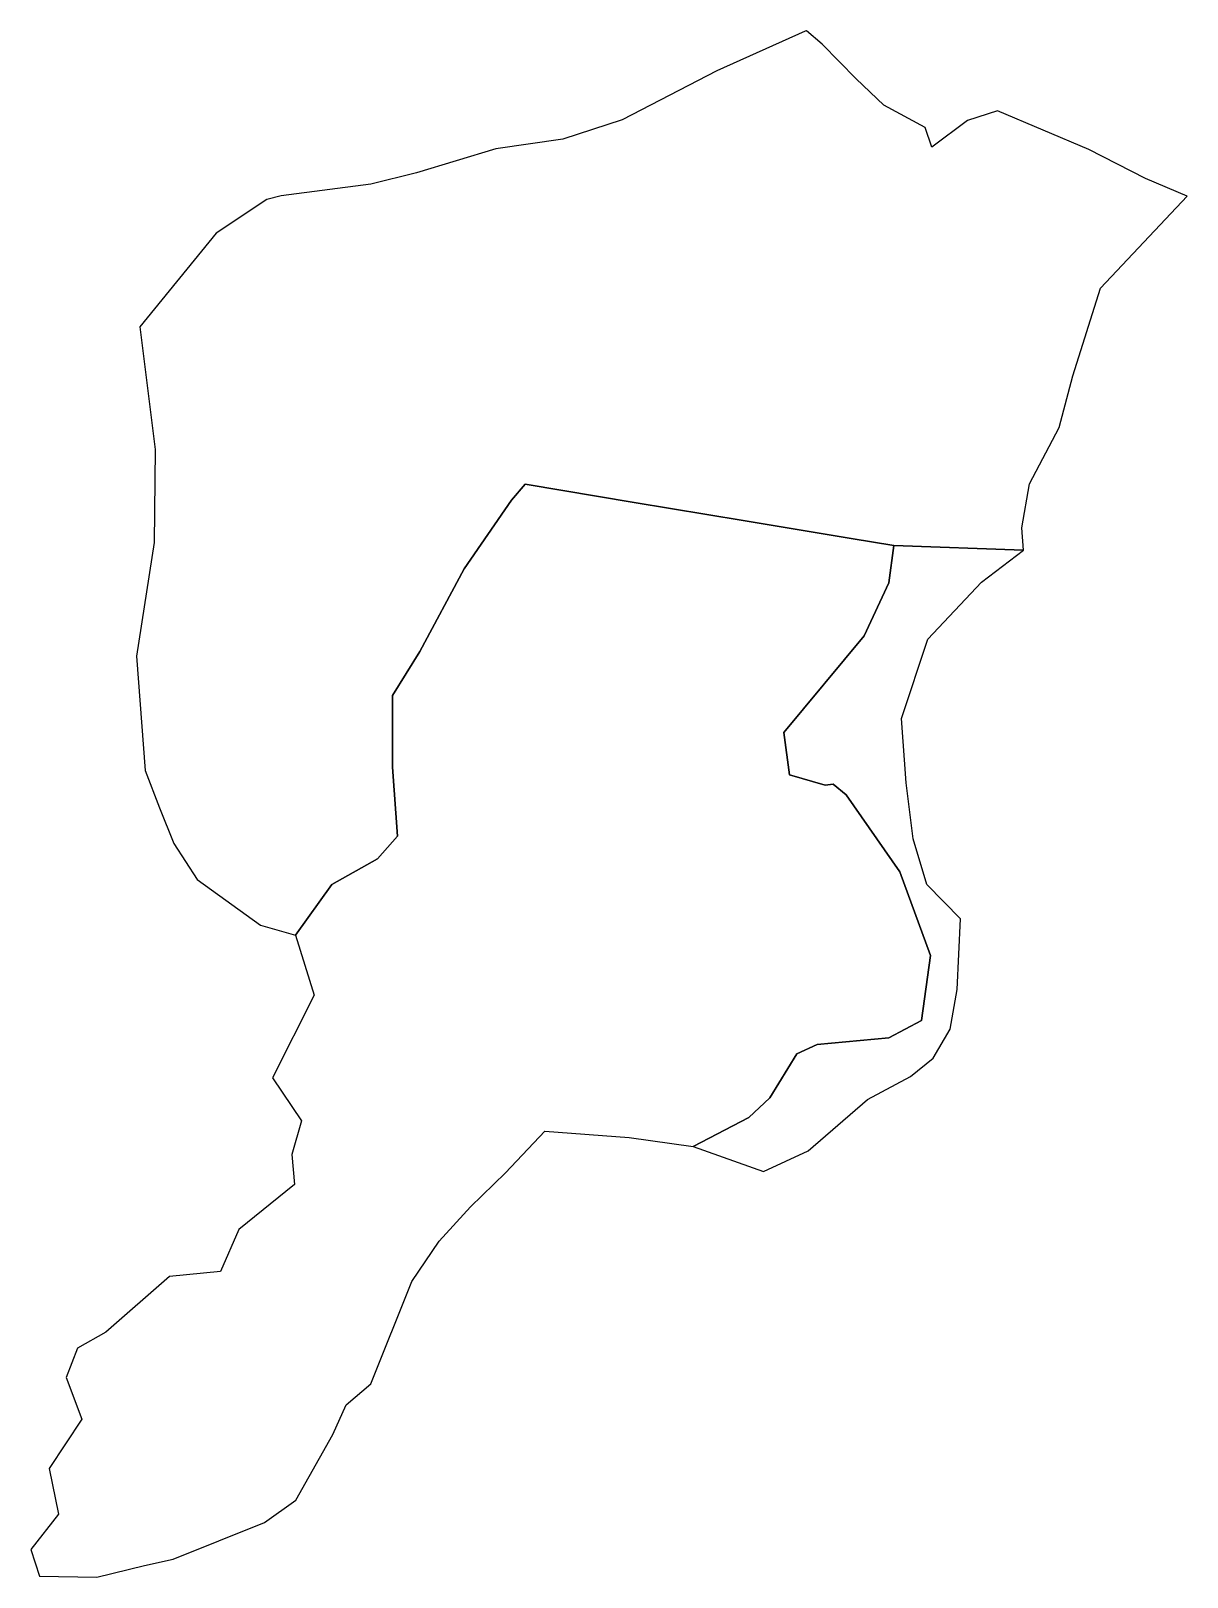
# Model space of a CAD drawing. Header units: metres. Extents: x 4644702 to 4645157, y 1943204 to 1943812.
import ezdxf

# ---------------------------------------------------------------- set-up
doc = ezdxf.new("R2010")
doc.units = ezdxf.units.M
doc.header["$MEASUREMENT"] = 0

msp = doc.modelspace()

# ---------------------------------------------------------------- linework, layer by layer
for points in [[(4645122.82, 1943710.67), (4645156.89, 1943746.83), (4645140.59, 1943753.78), (4645118.29, 1943765.16), (4645082.37, 1943780.38), (4645070.53, 1943776.55), (4645056.45, 1943766.12), (4645053.91, 1943773.77), (4645037.58, 1943782.65), (4645026.75, 1943792.98), (4645013.27, 1943806.62), (4645007.19, 1943811.79), (4645006.64, 1943811.67), (4644971.87, 1943796.09), (4644934.69, 1943776.82), (4644911.3, 1943769.23), (4644884.89, 1943765.45), (4644853.79, 1943755.94), (4644835.73, 1943751.5), (4644800.5, 1943746.91), (4644794.88, 1943745.55), (4644774.98, 1943732.26), (4644744.89, 1943695.4), (4644750.95, 1943647.21), (4644750.48, 1943610.59), (4644743.56, 1943565.93), (4644747, 1943520.96), (4644752.62, 1943506.3), (4644758.26, 1943492.32), (4644767.46, 1943478.14), (4644792.32, 1943460.11), (4644806.14, 1943456.26), (4644820.42, 1943476.21), (4644838.35, 1943486.3), (4644846.25, 1943495.23), (4644844.31, 1943522.26), (4644844.31, 1943550.49), (4644855.07, 1943567.74), (4644872.54, 1943600.29), (4644891.12, 1943627.31), (4644896.51, 1943633.54), (4644939.34, 1943626.42), (4644982.26, 1943619.28), (4645024.78, 1943612.21), (4645041.58, 1943609.41), (4645092.54, 1943607.68), (4645091.86, 1943616.46), (4645094.88, 1943633.66), (4645106.63, 1943655.89), (4645111.92, 1943676.19), (4645122.82, 1943710.67)], [(4645029.84, 1943573.89), (4645039.57, 1943594.82), (4645041.58, 1943609.41), (4645024.78, 1943612.21), (4644982.26, 1943619.28), (4644939.34, 1943626.42), (4644896.51, 1943633.54), (4644891.12, 1943627.31), (4644872.54, 1943600.29), (4644855.07, 1943567.74), (4644844.31, 1943550.49), (4644844.31, 1943522.26), (4644846.25, 1943495.23), (4644838.35, 1943486.3), (4644820.42, 1943476.21), (4644806.14, 1943456.26), (4644813.47, 1943432.65), (4644797.12, 1943400.11), (4644808.48, 1943383.27), (4644804.75, 1943369.99), (4644805.74, 1943358.22), (4644783.83, 1943340.54), (4644776.6, 1943323.99), (4644756.52, 1943322), (4644731.57, 1943300.15), (4644720.42, 1943293.83), (4644715.86, 1943282.35), (4644722.08, 1943265.87), (4644709.26, 1943246.59), (4644712.87, 1943228.53), (4644702.05, 1943214.74), (4644705.41, 1943204.23), (4644728.02, 1943203.84), (4644746.71, 1943208.37), (4644757.97, 1943210.93), (4644794.01, 1943225.31), (4644806.31, 1943234.03), (4644820.79, 1943259.88), (4644826.13, 1943271.58), (4644835.73, 1943279.76), (4644851.85, 1943320.03), (4644862.65, 1943335.97), (4644874.95, 1943349.46), (4644888.78, 1943362.85), (4644904.27, 1943379.23), (4644937.42, 1943376.66), (4644962.57, 1943373.2), (4644984.51, 1943384.59), (4644992.79, 1943392.31), (4645003.33, 1943409.61), (4645011.4, 1943413.28), (4645039.6, 1943415.88), (4645052.45, 1943422.68), (4645055.9, 1943448.28), (4645043.93, 1943481.19), (4645022.75, 1943511.41), (4645017.7, 1943515.64), (4645014.51, 1943515.28), (4645000.43, 1943519.22), (4644998.31, 1943535.89), (4645029.84, 1943573.89)], [(4645054.93, 1943572.65), (4645075.97, 1943594.98), (4645092.54, 1943607.68), (4645041.58, 1943609.41), (4645039.57, 1943594.82), (4645029.84, 1943573.89), (4644998.31, 1943535.89), (4645000.43, 1943519.22), (4645014.51, 1943515.28), (4645017.7, 1943515.64), (4645022.75, 1943511.41), (4645043.93, 1943481.19), (4645055.9, 1943448.28), (4645052.45, 1943422.68), (4645039.6, 1943415.88), (4645011.4, 1943413.28), (4645003.33, 1943409.61), (4644992.79, 1943392.31), (4644984.51, 1943384.59), (4644962.57, 1943373.2), (4644990.26, 1943363.36), (4645007.85, 1943371.44), (4645031.16, 1943391.6), (4645048.11, 1943400.66), (4645056.95, 1943407.93), (4645063.74, 1943419.34), (4645066.38, 1943434.84), (4645067.79, 1943462.65), (4645054.46, 1943476.16), (4645049.11, 1943494.17), (4645046.35, 1943516.08), (4645044.49, 1943541.47), (4645054.93, 1943572.65)]]:
    msp.add_lwpolyline(points)

doc.saveas('drawing.dxf')
